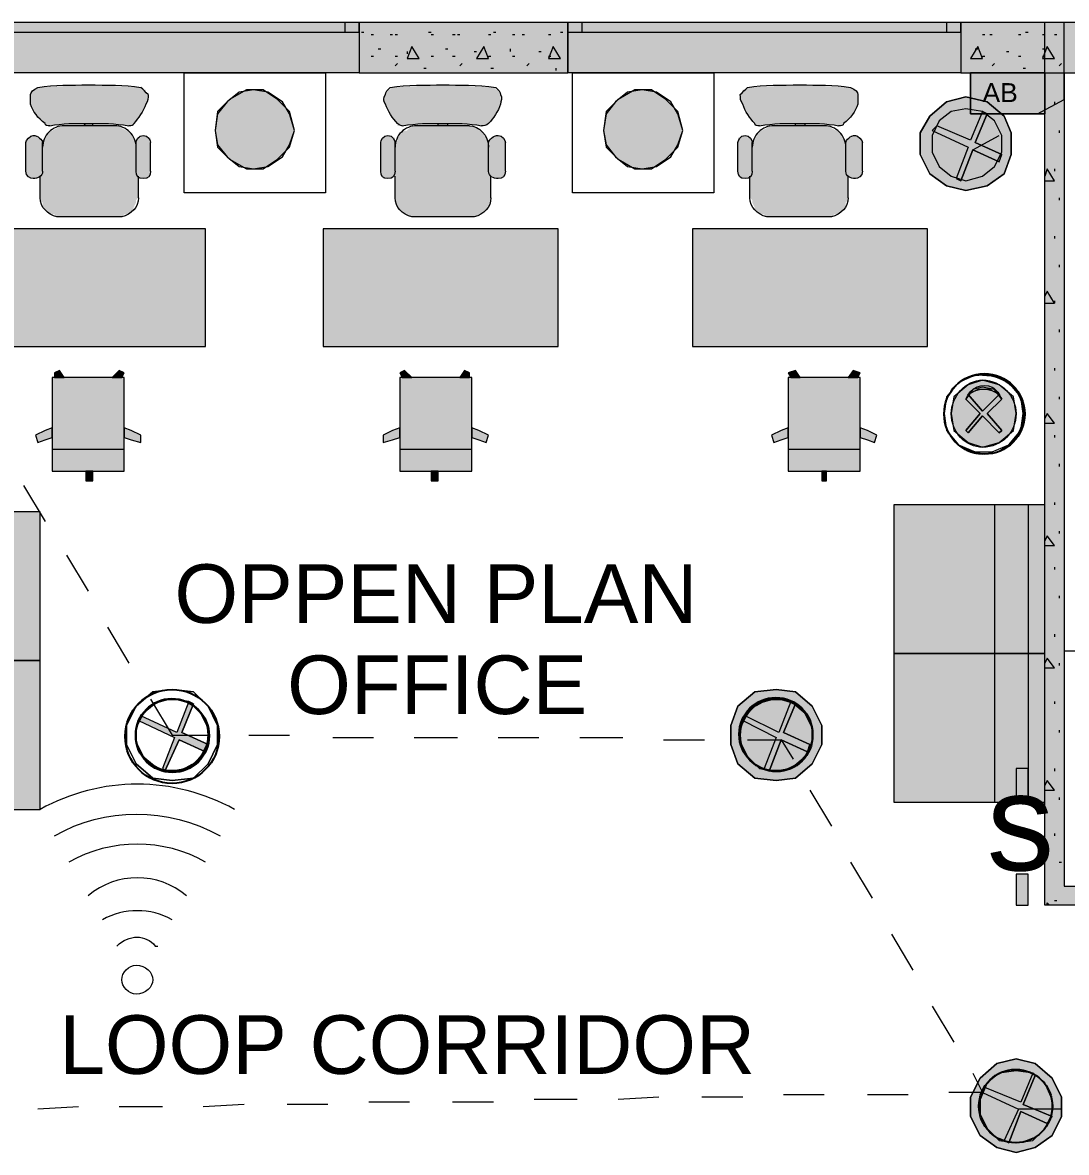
# Model space of a CAD drawing. Header units: inches. Extents: x 0.12 to 8.16, y 2.81 to 8.2.
# Drawn here: x 3.531 to 4.257, y 6.543 to 7.328 of the extents above; entities that cross this region are included whole.
import ezdxf

# ---------------------------------------------------------------- set-up
doc = ezdxf.new("R2010")
doc.units = ezdxf.units.IN
doc.header["$MEASUREMENT"] = 0
for name, color, linetype, true_color in [('PDF_Geometry', 7, 'Continuous', 0x029e21), ('PDF_Solid Fills', 7, 'Continuous', 0xffffff), ('PDF_Text', 7, 'Continuous', 0x5555ff)]:
    doc.layers.add(name, color=color, linetype=linetype, true_color=true_color)
doc.styles.add('PDF F2', font='arial.ttf')

msp = doc.modelspace()

# ---------------------------------------------------------------- hatches: boundary and pattern name
at = {"layer": 'PDF_Solid Fills', "transparency": 33554559}
for points in [[(3.54167, 7.28333), (3.57667, 7.285), (3.61333, 7.28333), (3.615, 7.28167), (3.615, 7.28167), (3.61667, 7.28167), (3.61667, 7.28), (3.61667, 7.28), (3.61833, 7.27833), (3.61833, 7.27833), (3.61833, 7.27667), (3.61833, 7.275), (3.61833, 7.27333), (3.61667, 7.27167), (3.61333, 7.265), (3.60833, 7.25833), (3.60833, 7.25667), (3.60667, 7.25667), (3.60667, 7.25667), (3.60667, 7.25667), (3.605, 7.25667), (3.605, 7.25667), (3.58, 7.25833), (3.58, 7.25667), (3.595, 7.25667), (3.59833, 7.25667), (3.6, 7.255), (3.60333, 7.25333), (3.605, 7.25333), (3.60667, 7.25), (3.60833, 7.24833), (3.60833, 7.24667), (3.61, 7.24333), (3.61, 7.24333), (3.61, 7.245), (3.61, 7.245), (3.61, 7.24667), (3.61, 7.24667), (3.61167, 7.24833), (3.61167, 7.24833), (3.61333, 7.24833), (3.61333, 7.25), (3.615, 7.25), (3.615, 7.25), (3.61667, 7.25), (3.61667, 7.25), (3.61833, 7.24833), (3.61833, 7.24833), (3.62, 7.24833), (3.62, 7.24667), (3.62, 7.24667), (3.62, 7.245), (3.62, 7.245), (3.62, 7.225), (3.62, 7.225), (3.62, 7.22333), (3.62, 7.22167), (3.62, 7.22167), (3.61833, 7.22167), (3.61833, 7.22), (3.61667, 7.22), (3.61667, 7.22), (3.615, 7.22), (3.615, 7.22), (3.61333, 7.22), (3.61167, 7.22), (3.61167, 7.22167), (3.61167, 7.22167), (3.61167, 7.20667), (3.61, 7.205), (3.61, 7.20333), (3.60833, 7.2), (3.60833, 7.19833), (3.60667, 7.19667), (3.60333, 7.195), (3.60167, 7.195), (3.6, 7.19333), (3.57667, 7.19333), (3.555, 7.19333), (3.55333, 7.195), (3.55, 7.195), (3.54833, 7.19667), (3.54667, 7.19833), (3.545, 7.2), (3.545, 7.20333), (3.54333, 7.205), (3.54333, 7.20667), (3.54333, 7.22167), (3.54333, 7.22167), (3.54167, 7.22), (3.54167, 7.22), (3.54, 7.22), (3.54, 7.22), (3.53833, 7.22), (3.53667, 7.22), (3.53667, 7.22), (3.535, 7.22167), (3.535, 7.22167), (3.535, 7.22167), (3.53333, 7.22333), (3.53333, 7.225), (3.53333, 7.225), (3.53333, 7.245), (3.53333, 7.245), (3.53333, 7.24667), (3.535, 7.24667), (3.535, 7.24833), (3.535, 7.24833), (3.53667, 7.24833), (3.53667, 7.25), (3.53833, 7.25), (3.53833, 7.25), (3.54, 7.25), (3.54167, 7.25), (3.54167, 7.24833), (3.54333, 7.24833), (3.54333, 7.24833), (3.54333, 7.24667), (3.545, 7.24667), (3.545, 7.245), (3.545, 7.245), (3.545, 7.24333), (3.545, 7.24333), (3.545, 7.24667), (3.54667, 7.24833), (3.54833, 7.25), (3.55, 7.25333), (3.55167, 7.25333), (3.555, 7.255), (3.55667, 7.25667), (3.56, 7.25667), (3.57333, 7.25667), (3.575, 7.25833), (3.55, 7.25667), (3.54833, 7.25667), (3.54833, 7.25667), (3.54833, 7.25667), (3.54667, 7.25667), (3.54667, 7.25667), (3.54667, 7.25833), (3.54, 7.265), (3.53667, 7.27167), (3.53667, 7.27333), (3.53667, 7.275), (3.53667, 7.27667), (3.53667, 7.27833), (3.53667, 7.27833), (3.53667, 7.28), (3.53833, 7.28), (3.53833, 7.28167), (3.54, 7.28167), (3.54, 7.28167)], [(3.78667, 7.28333), (3.82333, 7.285), (3.86, 7.28333), (3.86, 7.28167), (3.86167, 7.28167), (3.86167, 7.28167), (3.86333, 7.28), (3.86333, 7.28), (3.86333, 7.27833), (3.86333, 7.27833), (3.86333, 7.27667), (3.86333, 7.275), (3.86333, 7.27333), (3.86333, 7.27167), (3.86, 7.265), (3.855, 7.25833), (3.85333, 7.25667), (3.85333, 7.25667), (3.85333, 7.25667), (3.85167, 7.25667), (3.85167, 7.25667), (3.85, 7.25667), (3.82667, 7.25833), (3.82667, 7.25667), (3.84167, 7.25667), (3.84333, 7.25667), (3.84667, 7.255), (3.84833, 7.25333), (3.85, 7.25333), (3.85167, 7.25), (3.85333, 7.24833), (3.855, 7.24667), (3.855, 7.24333), (3.855, 7.24333), (3.855, 7.245), (3.855, 7.245), (3.85667, 7.24667), (3.85667, 7.24667), (3.85667, 7.24833), (3.85833, 7.24833), (3.85833, 7.24833), (3.86, 7.25), (3.86, 7.25), (3.86167, 7.25), (3.86167, 7.25), (3.86333, 7.25), (3.86333, 7.24833), (3.865, 7.24833), (3.865, 7.24833), (3.86667, 7.24667), (3.86667, 7.24667), (3.86667, 7.245), (3.86667, 7.245), (3.86667, 7.225), (3.86667, 7.225), (3.86667, 7.22333), (3.86667, 7.22167), (3.865, 7.22167), (3.865, 7.22167), (3.86333, 7.22), (3.86333, 7.22), (3.86167, 7.22), (3.86167, 7.22), (3.86, 7.22), (3.85833, 7.22), (3.85833, 7.22), (3.85833, 7.22167), (3.85667, 7.22167), (3.85667, 7.20667), (3.85667, 7.205), (3.85667, 7.20333), (3.855, 7.2), (3.85333, 7.19833), (3.85167, 7.19667), (3.85, 7.195), (3.84833, 7.195), (3.845, 7.19333), (3.82333, 7.19333), (3.80167, 7.19333), (3.79833, 7.195), (3.79667, 7.195), (3.795, 7.19667), (3.79333, 7.19833), (3.79167, 7.2), (3.79, 7.20333), (3.79, 7.205), (3.79, 7.20667), (3.79, 7.22167), (3.78833, 7.22167), (3.78833, 7.22), (3.78667, 7.22), (3.78667, 7.22), (3.785, 7.22), (3.785, 7.22), (3.78333, 7.22), (3.78167, 7.22), (3.78167, 7.22167), (3.78167, 7.22167), (3.78, 7.22167), (3.78, 7.22333), (3.78, 7.225), (3.78, 7.225), (3.78, 7.245), (3.78, 7.245), (3.78, 7.24667), (3.78, 7.24667), (3.78167, 7.24833), (3.78167, 7.24833), (3.78167, 7.24833), (3.78333, 7.25), (3.78333, 7.25), (3.785, 7.25), (3.78667, 7.25), (3.78667, 7.25), (3.78833, 7.24833), (3.78833, 7.24833), (3.79, 7.24833), (3.79, 7.24667), (3.79, 7.24667), (3.79, 7.245), (3.79, 7.245), (3.79, 7.24333), (3.79, 7.24333), (3.79167, 7.24667), (3.79167, 7.24833), (3.79333, 7.25), (3.795, 7.25333), (3.79833, 7.25333), (3.8, 7.255), (3.80333, 7.25667), (3.805, 7.25667), (3.82, 7.25667), (3.82, 7.25833), (3.795, 7.25667), (3.795, 7.25667), (3.795, 7.25667), (3.79333, 7.25667), (3.79333, 7.25667), (3.79167, 7.25667), (3.79167, 7.25833), (3.78667, 7.265), (3.78333, 7.27167), (3.78167, 7.27333), (3.78167, 7.275), (3.78167, 7.27667), (3.78333, 7.27833), (3.78333, 7.27833), (3.78333, 7.28), (3.78333, 7.28), (3.785, 7.28167), (3.785, 7.28167), (3.78667, 7.28167)], [(4.035, 7.28333), (4.07167, 7.285), (4.10667, 7.28333), (4.10833, 7.28167), (4.11, 7.28167), (4.11, 7.28167), (4.11, 7.28), (4.11167, 7.28), (4.11167, 7.27833), (4.11167, 7.27833), (4.11167, 7.27667), (4.11167, 7.275), (4.11167, 7.27333), (4.11167, 7.27167), (4.10833, 7.265), (4.10167, 7.25833), (4.10167, 7.25667), (4.10167, 7.25667), (4.1, 7.25667), (4.1, 7.25667), (4.1, 7.25667), (4.09833, 7.25667), (4.075, 7.25833), (4.075, 7.25667), (4.08833, 7.25667), (4.09167, 7.25667), (4.09333, 7.255), (4.09667, 7.25333), (4.09833, 7.25333), (4.1, 7.25), (4.10167, 7.24833), (4.10333, 7.24667), (4.10333, 7.24333), (4.10333, 7.24333), (4.10333, 7.245), (4.10333, 7.245), (4.10333, 7.24667), (4.105, 7.24667), (4.105, 7.24833), (4.105, 7.24833), (4.10667, 7.24833), (4.10667, 7.25), (4.10833, 7.25), (4.11, 7.25), (4.11, 7.25), (4.11167, 7.25), (4.11167, 7.24833), (4.11333, 7.24833), (4.11333, 7.24833), (4.11333, 7.24667), (4.115, 7.24667), (4.115, 7.245), (4.115, 7.245), (4.115, 7.225), (4.115, 7.225), (4.115, 7.22333), (4.11333, 7.22167), (4.11333, 7.22167), (4.11333, 7.22167), (4.11167, 7.22), (4.11167, 7.22), (4.11, 7.22), (4.10833, 7.22), (4.10833, 7.22), (4.10667, 7.22), (4.10667, 7.22), (4.105, 7.22167), (4.105, 7.22167), (4.105, 7.20667), (4.105, 7.205), (4.10333, 7.20333), (4.10333, 7.2), (4.10167, 7.19833), (4.1, 7.19667), (4.09833, 7.195), (4.095, 7.195), (4.09333, 7.19333), (4.07167, 7.19333), (4.04833, 7.19333), (4.04667, 7.195), (4.045, 7.195), (4.04167, 7.19667), (4.04, 7.19833), (4.04, 7.2), (4.03833, 7.20333), (4.03833, 7.205), (4.03667, 7.20667), (4.03667, 7.22167), (4.03667, 7.22167), (4.03667, 7.22), (4.035, 7.22), (4.035, 7.22), (4.03333, 7.22), (4.03167, 7.22), (4.03167, 7.22), (4.03, 7.22), (4.03, 7.22167), (4.02833, 7.22167), (4.02833, 7.22167), (4.02833, 7.22333), (4.02833, 7.225), (4.02833, 7.225), (4.02833, 7.245), (4.02833, 7.245), (4.02833, 7.24667), (4.02833, 7.24667), (4.02833, 7.24833), (4.03, 7.24833), (4.03, 7.24833), (4.03167, 7.25), (4.03167, 7.25), (4.03333, 7.25), (4.03333, 7.25), (4.035, 7.25), (4.035, 7.24833), (4.03667, 7.24833), (4.03667, 7.24833), (4.03833, 7.24667), (4.03833, 7.24667), (4.03833, 7.245), (4.03833, 7.245), (4.03833, 7.24333), (4.03833, 7.24333), (4.04, 7.24667), (4.04, 7.24833), (4.04167, 7.25), (4.04333, 7.25333), (4.045, 7.25333), (4.04833, 7.255), (4.05, 7.25667), (4.05333, 7.25667), (4.06833, 7.25667), (4.06833, 7.25833), (4.04333, 7.25667), (4.04333, 7.25667), (4.04167, 7.25667), (4.04167, 7.25667), (4.04167, 7.25667), (4.04, 7.25667), (4.04, 7.25833), (4.035, 7.265), (4.03167, 7.27167), (4.03, 7.27333), (4.03, 7.275), (4.03, 7.27667), (4.03, 7.27833), (4.03, 7.27833), (4.03167, 7.28), (4.03167, 7.28), (4.03167, 7.28167), (4.03333, 7.28167), (4.03333, 7.28167)], [(4.18667, 7.21833), (4.17667, 7.22167), (4.16833, 7.22833), (4.16333, 7.23833), (4.16333, 7.25), (4.16833, 7.26), (4.17667, 7.26667), (4.18667, 7.26833), (4.19833, 7.26667), (4.20667, 7.26), (4.21167, 7.25), (4.21167, 7.23833), (4.20667, 7.22833), (4.19833, 7.22167)], [(4.18667, 7.26833), (4.19833, 7.26667), (4.20667, 7.26), (4.21167, 7.25), (4.21167, 7.23833), (4.20667, 7.22833), (4.19833, 7.22167), (4.18667, 7.21833), (4.17667, 7.22167), (4.16833, 7.22833), (4.16333, 7.23833), (4.16333, 7.25), (4.16833, 7.26), (4.17667, 7.26667)], [(3.55167, 7.02), (3.55167, 7.06333), (3.55167, 7.08167), (3.60167, 7.08167), (3.60167, 7.01667), (3.55167, 7.01667)], [(3.79333, 7.02), (3.79333, 7.06333), (3.79333, 7.08167), (3.84333, 7.08167), (3.84333, 7.01667), (3.79333, 7.01667)], [(4.06333, 7.02), (4.06333, 7.06333), (4.06333, 7.08167), (4.11333, 7.08167), (4.11333, 7.01667), (4.06333, 7.01667)], [(4.22167, 7.05667), (4.22, 7.045), (4.21, 7.03667), (4.19833, 7.03333), (4.18833, 7.03667), (4.17833, 7.045), (4.17667, 7.05667), (4.17833, 7.06833), (4.18833, 7.07667), (4.19833, 7.08), (4.21, 7.07667), (4.22, 7.06833)], [(4.21, 7.07), (4.19833, 7.05833), (4.18833, 7.07), (4.195, 7.07333), (4.20333, 7.07333)], [(4.21, 7.07), (4.19833, 7.05833), (4.18833, 7.07), (4.195, 7.07333), (4.20333, 7.07333)], [(3.55167, 7.04667), (3.55167, 7.04), (3.54667, 7.03833), (3.54167, 7.03667), (3.54, 7.04167), (3.54667, 7.045)], [(3.60167, 7.04), (3.60167, 7.04667), (3.60667, 7.045), (3.61333, 7.04167), (3.61333, 7.03667), (3.60667, 7.03833)], [(3.79333, 7.04667), (3.79333, 7.04), (3.78833, 7.03833), (3.78167, 7.03667), (3.78167, 7.04167), (3.78833, 7.045)], [(3.84333, 7.04), (3.84333, 7.04667), (3.84833, 7.045), (3.855, 7.04167), (3.85333, 7.03667), (3.84833, 7.03833)], [(4.06333, 7.04667), (4.06333, 7.04), (4.05833, 7.03833), (4.05333, 7.03667), (4.05167, 7.04167), (4.05833, 7.045)], [(4.11333, 7.04), (4.11333, 7.04667), (4.11833, 7.045), (4.125, 7.04167), (4.12333, 7.03667), (4.11833, 7.03833)], [(4.22167, 6.6), (4.23333, 6.59833), (4.24167, 6.59167), (4.24667, 6.58), (4.24667, 6.57), (4.24167, 6.56), (4.23333, 6.55167), (4.22167, 6.55), (4.21, 6.55167), (4.20167, 6.56), (4.19667, 6.57), (4.19667, 6.58), (4.20167, 6.59167), (4.21, 6.59833)]]:
    msp.add_hatch(color=256, dxfattribs=at).paths.add_polyline_path(points)
at = {"layer": 'PDF_Solid Fills', "true_color": 0x804040, "transparency": 33554559}
for points in [[(3.72, 7.25333), (3.71667, 7.24167), (3.70833, 7.23333), (3.69833, 7.22667), (3.68667, 7.22667), (3.675, 7.23333), (3.66667, 7.24167), (3.665, 7.25333), (3.66667, 7.26667), (3.675, 7.275), (3.68667, 7.28167), (3.69833, 7.28167), (3.70833, 7.275), (3.71667, 7.26667)], [(3.99, 7.25333), (3.98667, 7.24167), (3.97833, 7.23333), (3.96833, 7.22667), (3.95667, 7.22667), (3.945, 7.23333), (3.93667, 7.24167), (3.935, 7.25333), (3.93667, 7.26667), (3.945, 7.275), (3.95667, 7.28167), (3.96833, 7.28167), (3.97833, 7.275), (3.98667, 7.26667)]]:
    msp.add_hatch(color=17, dxfattribs=at).paths.add_polyline_path(points)
at = {"layer": 'PDF_Solid Fills', "true_color": 0xaaaaaa, "transparency": 33554559}
for points in [[(4.18667, 7.27667), (4.20167, 7.27333), (4.21333, 7.26333), (4.21833, 7.25167), (4.21833, 7.23667), (4.21333, 7.22333), (4.20167, 7.215), (4.18667, 7.21167), (4.17333, 7.215), (4.16167, 7.22333), (4.155, 7.23667), (4.155, 7.25167), (4.16167, 7.26333), (4.17333, 7.27333)], [(4.21167, 7.23667), (4.21, 7.23167), (4.19167, 7.24), (4.18333, 7.21833), (4.18, 7.22), (4.18833, 7.24167), (4.16333, 7.25333), (4.16667, 7.25667), (4.19, 7.24667), (4.19833, 7.26667), (4.20167, 7.265), (4.19333, 7.245)], [(4.055, 6.865), (4.06833, 6.86333), (4.08, 6.85333), (4.08667, 6.84), (4.08667, 6.82667), (4.08, 6.81333), (4.06833, 6.80333), (4.055, 6.80167), (4.04, 6.80333), (4.02833, 6.81333), (4.02333, 6.82667), (4.02333, 6.84), (4.02833, 6.85333), (4.04, 6.86333)], [(3.66, 6.82667), (3.65833, 6.82167), (3.64, 6.83), (3.63, 6.80833), (3.62833, 6.81), (3.63667, 6.83167), (3.61167, 6.84333), (3.61333, 6.84667), (3.63833, 6.835), (3.64667, 6.85667), (3.65, 6.855), (3.64167, 6.835)], [(4.07833, 6.82667), (4.07667, 6.82167), (4.05833, 6.83), (4.05, 6.80833), (4.04667, 6.81), (4.055, 6.83167), (4.03167, 6.84333), (4.03333, 6.84667), (4.05667, 6.835), (4.065, 6.85667), (4.06833, 6.855), (4.06, 6.835)], [(4.22167, 6.60833), (4.235, 6.605), (4.24667, 6.595), (4.25333, 6.58167), (4.25333, 6.56833), (4.24667, 6.555), (4.235, 6.54667), (4.22167, 6.54333), (4.20833, 6.54667), (4.19667, 6.555), (4.19, 6.56833), (4.19, 6.58167), (4.19667, 6.595), (4.20833, 6.605)], [(4.24667, 6.56833), (4.24333, 6.56333), (4.225, 6.57167), (4.21667, 6.55), (4.21333, 6.55167), (4.22333, 6.57333), (4.19833, 6.585), (4.2, 6.58833), (4.225, 6.57833), (4.23333, 6.59833), (4.235, 6.59667), (4.22667, 6.57667)]]:
    msp.add_hatch(color=253, dxfattribs=at).paths.add_polyline_path(points)
at = {"layer": 'PDF_Solid Fills', "true_color": 0x800080, "transparency": 33554559}
msp.add_hatch(color=216, dxfattribs=at).paths.add_polyline_path([(4.18667, 7.06667), (4.18667, 7.06667), (4.19167, 7.07333), (4.19833, 7.075), (4.20667, 7.07333), (4.21167, 7.06667), (4.20167, 7.05667), (4.21167, 7.045), (4.21, 7.04333), (4.19833, 7.055), (4.18833, 7.04333), (4.18667, 7.045), (4.19667, 7.05667)])
msp.add_hatch(color=216, dxfattribs=at).paths.add_polyline_path([(4.18667, 7.06667), (4.18667, 7.06667), (4.19167, 7.07333), (4.19833, 7.075), (4.20667, 7.07333), (4.21167, 7.06667), (4.20167, 7.05667), (4.21167, 7.045), (4.21, 7.04333), (4.19833, 7.055), (4.18833, 7.04333), (4.18667, 7.045), (4.19667, 7.05667)])

# ---------------------------------------------------------------- linework, layer by layer
at = {"layer": 'PDF_Geometry', "color": 30, "lineweight": 13, "true_color": 0xff6600}
for points in [[(3.765, 7.32833), (3.49333, 7.32833)], [(3.755, 7.32833), (3.50333, 7.32833)], [(4.18333, 7.32833), (3.91, 7.32833)], [(4.17333, 7.32833), (3.92, 7.32833)], [(3.50333, 7.32167), (3.755, 7.32167)], [(3.92, 7.32167), (4.17333, 7.32167)], [(3.765, 7.29333), (3.49333, 7.29333)], [(4.18333, 7.29333), (3.91, 7.29333)]]:
    msp.add_lwpolyline(points, dxfattribs=at)
at = {"layer": 'PDF_Geometry', "color": 30, "lineweight": 9, "true_color": 0xff6600}
for points in [[(3.765, 7.32833), (3.755, 7.32833), (3.755, 7.32167), (3.765, 7.32167)], [(3.91, 7.32167), (3.92, 7.32167), (3.92, 7.32833), (3.91, 7.32833)], [(4.18333, 7.32833), (4.17333, 7.32833), (4.17333, 7.32167), (4.18333, 7.32167)]]:
    msp.add_lwpolyline(points, dxfattribs=at)
at = {"layer": 'PDF_Geometry', "color": 7, "lineweight": 13}
for points in [[(3.91, 7.32167), (3.91, 7.32833), (3.91, 7.32167), (3.91, 7.32833), (3.765, 7.32833), (3.765, 7.32167), (3.765, 7.29333), (3.91, 7.29333), (3.91, 7.32167), (3.91, 7.29333)], [(4.43167, 7.32167), (4.43167, 7.32833), (4.43167, 7.32167), (4.43167, 7.32833), (4.18333, 7.32833), (4.18333, 7.32167), (4.18333, 7.29333), (4.43167, 7.29333), (4.43167, 7.32167), (4.43167, 7.29333)], [(3.765, 7.32167), (3.765, 7.29333)], [(4.18333, 7.32167), (4.18333, 7.29333)], [(4.23667, 7.265), (4.255, 7.275)], [(4.19167, 7.24), (4.21, 7.25)], [(4.21167, 7.06667), (4.20667, 7.07333), (4.19833, 7.075), (4.19167, 7.07333), (4.18667, 7.06667), (4.19667, 7.05667), (4.18667, 7.045), (4.18833, 7.04333), (4.18667, 7.045), (4.19667, 7.05667), (4.18667, 7.06667)], [(4.19833, 7.05833), (4.18833, 7.07)], [(4.19833, 7.05833), (4.21, 7.07)], [(3.53167, 7.00667), (3.54667, 6.98167)], [(3.56167, 6.95833), (3.57667, 6.93333)], [(3.59, 6.90833), (3.605, 6.88333)], [(4.285, 6.89167), (4.255, 6.89167)], [(3.62, 6.85833), (3.635, 6.83333), (3.66, 6.83333)], [(3.68833, 6.83333), (3.71667, 6.83333)], [(3.74667, 6.83167), (3.775, 6.83167)], [(3.80333, 6.83167), (3.83333, 6.83167)], [(3.86167, 6.83167), (3.89, 6.83167)], [(3.91833, 6.83167), (3.94833, 6.83167)], [(3.97667, 6.83), (4.005, 6.83)], [(4.035, 6.83), (4.05833, 6.83), (4.06667, 6.81667)], [(4.07833, 6.795), (4.09333, 6.77)], [(4.10667, 6.745), (4.12167, 6.72)], [(4.135, 6.695), (4.15, 6.67)], [(4.16333, 6.645), (4.17833, 6.62)], [(4.19167, 6.59833), (4.19833, 6.585), (4.175, 6.585)], [(3.8, 6.57833), (3.77167, 6.57833)], [(3.85833, 6.57833), (3.83, 6.57833)], [(3.91667, 6.58), (3.88667, 6.58)], [(3.97333, 6.58167), (3.945, 6.58)], [(4.03167, 6.58167), (4.00333, 6.58167)], [(4.08833, 6.58333), (4.06, 6.58333)], [(4.14667, 6.58333), (4.11833, 6.58333)], [(3.57, 6.575), (3.54167, 6.57333)], [(3.62833, 6.575), (3.59833, 6.575)], [(3.685, 6.57667), (3.65667, 6.575)], [(3.74333, 6.57667), (3.715, 6.57667)], [(4.25333, 6.57333), (4.22333, 6.57333)]]:
    msp.add_lwpolyline(points, dxfattribs=at)
for points in [[(3.765, 7.32167), (3.765, 7.32833)], [(4.18333, 7.32167), (4.18333, 7.32833)], [(4.24167, 7.265), (4.24167, 7.29333), (4.19, 7.29333), (4.19, 7.265)], [(3.72, 7.25333), (3.71667, 7.26667), (3.70833, 7.275), (3.69833, 7.28167), (3.68667, 7.28167), (3.675, 7.275), (3.66667, 7.26667), (3.665, 7.25333), (3.66667, 7.24167), (3.675, 7.23333), (3.68667, 7.22667), (3.69833, 7.22667), (3.70833, 7.23333), (3.71667, 7.24167)], [(3.99, 7.25333), (3.98667, 7.26667), (3.97833, 7.275), (3.96833, 7.28167), (3.95667, 7.28167), (3.945, 7.275), (3.93667, 7.26667), (3.935, 7.25333), (3.93667, 7.24167), (3.945, 7.23333), (3.95667, 7.22667), (3.96833, 7.22667), (3.97833, 7.23333), (3.98667, 7.24167)], [(4.17167, 7.05667), (4.17333, 7.045), (4.18167, 7.035), (4.19333, 7.03), (4.205, 7.03), (4.21667, 7.035), (4.225, 7.045), (4.22667, 7.05667), (4.225, 7.06833), (4.21667, 7.07833), (4.205, 7.08333), (4.19333, 7.08333), (4.18167, 7.07833), (4.17333, 7.06833)], [(4.22167, 7.05667), (4.22, 7.06833), (4.21, 7.07667), (4.19833, 7.08), (4.18833, 7.07667), (4.17833, 7.06833), (4.17667, 7.05667), (4.17833, 7.045), (4.18833, 7.03667), (4.19833, 7.03333), (4.21, 7.03667), (4.22, 7.045)], [(4.20667, 7.07333), (4.19833, 7.075), (4.19167, 7.07333), (4.18667, 7.06667), (4.19667, 7.05667), (4.18667, 7.045), (4.18833, 7.04333), (4.19833, 7.055), (4.21, 7.04333), (4.21167, 7.045), (4.20167, 7.05667), (4.21167, 7.06667)], [(4.21, 7.07), (4.20333, 7.07333), (4.195, 7.07333), (4.18833, 7.07), (4.19833, 7.05833)], [(4.21, 7.07), (4.20333, 7.07333), (4.195, 7.07333), (4.18833, 7.07), (4.19833, 7.05833)], [(4.21167, 7.045), (4.21, 7.04333), (4.19833, 7.055), (4.18833, 7.04333), (4.19833, 7.055), (4.21, 7.04333), (4.21167, 7.045), (4.20167, 7.05667), (4.21167, 7.06667), (4.20167, 7.05667)]]:
    msp.add_lwpolyline(points, close=True, dxfattribs=at)
at = {"layer": 'PDF_Geometry', "color": 251, "lineweight": 9, "true_color": 0x6a6a6a}
for points in [[(4.24167, 7.29333), (4.24167, 7.32833)], [(4.255, 7.275), (4.255, 7.32833)], [(4.19833, 7.26667), (4.19, 7.24667), (4.16667, 7.25667)], [(4.20167, 7.265), (4.19333, 7.245), (4.21167, 7.23667)], [(4.16333, 7.25333), (4.18833, 7.24167), (4.18, 7.22)], [(4.21, 7.23167), (4.19167, 7.24), (4.18333, 7.21833)], [(3.64667, 6.85667), (3.63833, 6.835), (3.61333, 6.84667)], [(3.65, 6.855), (3.64167, 6.835), (3.66, 6.82667)], [(4.065, 6.85667), (4.05667, 6.835), (4.03333, 6.84667)], [(4.06833, 6.855), (4.06, 6.835), (4.07833, 6.82667)], [(3.61167, 6.84333), (3.63667, 6.83167), (3.62833, 6.81)], [(4.03167, 6.84333), (4.055, 6.83167), (4.04667, 6.81)], [(3.65833, 6.82167), (3.64, 6.83), (3.63, 6.80833)], [(4.07667, 6.82167), (4.05833, 6.83), (4.05, 6.80833)], [(4.23333, 6.59833), (4.225, 6.57833), (4.2, 6.58833)], [(4.235, 6.59667), (4.22667, 6.57667), (4.24667, 6.56833)], [(4.19833, 6.585), (4.22333, 6.57333), (4.21333, 6.55167)], [(4.24333, 6.56333), (4.225, 6.57167), (4.21667, 6.55)]]:
    msp.add_lwpolyline(points, dxfattribs=at)
at = {"layer": 'PDF_Geometry', "color": 54, "lineweight": 13, "true_color": 0x9f9f00}
for points in [[(3.76667, 7.32167), (3.76833, 7.32167)], [(3.77333, 7.32), (3.775, 7.32)], [(3.78667, 7.32), (3.78833, 7.32)], [(3.79, 7.32), (3.79167, 7.32)], [(3.81333, 7.32167), (3.815, 7.32167)], [(3.815, 7.32), (3.81667, 7.32)], [(3.83, 7.32), (3.83167, 7.32)], [(3.83333, 7.32), (3.835, 7.32)], [(3.855, 7.32), (3.85667, 7.32)], [(3.85833, 7.32167), (3.86, 7.32167)], [(3.87167, 7.32), (3.87333, 7.32)], [(3.87833, 7.32), (3.88, 7.32)], [(3.89667, 7.32), (3.89833, 7.32)], [(3.905, 7.32167), (3.90667, 7.32167)], [(4.19833, 7.32), (4.2, 7.32)], [(4.20333, 7.32), (4.205, 7.32)], [(4.22333, 7.32), (4.225, 7.32)], [(4.22833, 7.32167), (4.23, 7.32167)], [(4.24, 7.32), (4.24167, 7.32)], [(4.24833, 7.32), (4.25, 7.32)], [(3.77833, 7.31), (3.78, 7.31)], [(3.825, 7.31), (3.82667, 7.31)], [(3.87, 7.31), (3.87, 7.30833)], [(4.19333, 7.31), (4.195, 7.31)], [(4.24, 7.31), (4.24167, 7.31)], [(3.77333, 7.305), (3.775, 7.305)], [(3.79, 7.305), (3.79167, 7.305)], [(3.79833, 7.30833), (3.79833, 7.30667)], [(3.815, 7.305), (3.81667, 7.305)], [(3.83, 7.305), (3.83167, 7.305)], [(3.845, 7.30833), (3.84667, 7.30833)], [(3.855, 7.305), (3.85667, 7.305)], [(3.87167, 7.305), (3.87333, 7.305)], [(3.89, 7.30833), (3.89167, 7.30833)], [(3.89667, 7.305), (3.89833, 7.305)], [(4.19833, 7.305), (4.2, 7.305)], [(4.215, 7.30833), (4.21667, 7.30833)], [(4.22333, 7.305), (4.225, 7.305)], [(4.24, 7.305), (4.24167, 7.305)], [(3.79, 7.29833), (3.79167, 7.3)], [(3.81, 7.29667), (3.81167, 7.29667)], [(3.835, 7.29833), (3.83667, 7.3)], [(3.85667, 7.29667), (3.85833, 7.29667)], [(3.88167, 7.29833), (3.88333, 7.3)], [(3.90167, 7.29667), (3.90167, 7.295)], [(4.205, 7.29833), (4.20667, 7.3)], [(4.22667, 7.29667), (4.22833, 7.29667)], [(4.25167, 7.29833), (4.25333, 7.3)]]:
    msp.add_lwpolyline(points, dxfattribs=at)
for points in [[(3.80167, 7.31167), (3.79833, 7.30333), (3.80667, 7.30333)], [(3.85167, 7.31167), (3.84667, 7.30333), (3.855, 7.30333)], [(3.9, 7.31167), (3.89667, 7.30333), (3.905, 7.30333)], [(4.195, 7.31167), (4.19, 7.30333), (4.19833, 7.30333)], [(4.24333, 7.31167), (4.24, 7.30333), (4.24833, 7.30333)]]:
    msp.add_lwpolyline(points, close=True, dxfattribs=at)
at = {"layer": 'PDF_Geometry', "color": 1, "lineweight": 13}
for points in [[(3.64333, 7.29333), (3.74167, 7.29333), (3.74167, 7.21), (3.64333, 7.21)], [(3.91333, 7.29333), (4.01167, 7.29333), (4.01167, 7.21), (3.91333, 7.21)], [(4.19, 7.29333), (4.24167, 7.29333), (4.24167, 7.265), (4.19, 7.265)], [(3.72, 7.25333), (3.71667, 7.265), (3.71167, 7.27333), (3.70167, 7.28), (3.69167, 7.28167), (3.68167, 7.28), (3.67333, 7.27333), (3.66667, 7.265), (3.665, 7.25333), (3.66667, 7.24333), (3.67333, 7.235), (3.68167, 7.22833), (3.69167, 7.22667), (3.70167, 7.22833), (3.71167, 7.235), (3.71667, 7.24333)], [(3.99, 7.25333), (3.98667, 7.265), (3.98167, 7.27333), (3.97167, 7.28), (3.96167, 7.28167), (3.95167, 7.28), (3.94333, 7.27333), (3.93667, 7.265), (3.935, 7.25333), (3.93667, 7.24333), (3.94333, 7.235), (3.95167, 7.22833), (3.96167, 7.22667), (3.97167, 7.22833), (3.98167, 7.235), (3.98667, 7.24333)]]:
    msp.add_lwpolyline(points, close=True, dxfattribs=at)
at = {"layer": 'PDF_Geometry', "color": 7, "lineweight": 9}
msp.add_lwpolyline([(4.775, 6.715), (4.78, 6.715), (4.775, 6.715), (4.78, 6.715), (4.24167, 6.715), (4.24167, 6.72833), (4.24167, 7.29333), (4.255, 7.29333), (4.255, 6.72833), (4.78, 6.72833), (4.78, 6.715)], dxfattribs=at)
at = {"layer": 'PDF_Geometry', "color": 8, "lineweight": 13, "true_color": 0x7f7f7f}
for points in [[(4.18667, 7.27667), (4.17333, 7.27333), (4.16167, 7.26333), (4.155, 7.25167), (4.155, 7.23667), (4.16167, 7.22333), (4.17333, 7.215), (4.18667, 7.21167), (4.20167, 7.215), (4.21333, 7.22333), (4.21833, 7.23667), (4.21833, 7.25167), (4.21333, 7.26333), (4.20167, 7.27333)], [(4.18667, 7.21833), (4.19833, 7.22167), (4.20667, 7.22833), (4.21167, 7.23833), (4.21167, 7.25), (4.20667, 7.26), (4.19833, 7.26667), (4.18667, 7.26833), (4.17667, 7.26667), (4.16833, 7.26), (4.16333, 7.25), (4.16333, 7.23833), (4.16833, 7.22833), (4.17667, 7.22167)], [(4.18667, 7.26833), (4.17667, 7.26667), (4.16833, 7.26), (4.16333, 7.25), (4.16333, 7.23833), (4.16833, 7.22833), (4.17667, 7.22167), (4.18667, 7.21833), (4.19833, 7.22167), (4.20667, 7.22833), (4.21167, 7.23833), (4.21167, 7.25), (4.20667, 7.26), (4.19833, 7.26667)], [(4.21167, 7.23667), (4.19333, 7.245), (4.20167, 7.265), (4.19833, 7.26667), (4.19, 7.24667), (4.16667, 7.25667), (4.16333, 7.25333), (4.18833, 7.24167), (4.18, 7.22), (4.18333, 7.21833), (4.19167, 7.24), (4.21, 7.23167)], [(3.635, 6.865), (3.62167, 6.86333), (3.61, 6.85333), (3.60333, 6.84), (3.60333, 6.82667), (3.61, 6.81333), (3.62167, 6.80333), (3.635, 6.80167), (3.65, 6.80333), (3.66, 6.81333), (3.66667, 6.82667), (3.66667, 6.84), (3.66, 6.85333), (3.65, 6.86333)], [(4.055, 6.865), (4.04, 6.86333), (4.02833, 6.85333), (4.02333, 6.84), (4.02333, 6.82667), (4.02833, 6.81333), (4.04, 6.80333), (4.055, 6.80167), (4.06833, 6.80333), (4.08, 6.81333), (4.08667, 6.82667), (4.08667, 6.84), (4.08, 6.85333), (4.06833, 6.86333)], [(3.635, 6.80833), (3.64667, 6.81), (3.655, 6.81833), (3.66, 6.82833), (3.66, 6.83833), (3.655, 6.84833), (3.64667, 6.85667), (3.635, 6.85833), (3.625, 6.85667), (3.615, 6.84833), (3.61, 6.83833), (3.61, 6.82833), (3.615, 6.81833), (3.625, 6.81)], [(3.635, 6.85833), (3.625, 6.85667), (3.615, 6.84833), (3.61, 6.83833), (3.61, 6.82833), (3.615, 6.81833), (3.625, 6.81), (3.635, 6.80833), (3.64667, 6.81), (3.655, 6.81833), (3.66, 6.82833), (3.66, 6.83833), (3.655, 6.84833), (3.64667, 6.85667)], [(3.66, 6.82667), (3.64167, 6.835), (3.65, 6.855), (3.64667, 6.85667), (3.63833, 6.835), (3.61333, 6.84667), (3.61167, 6.84333), (3.63667, 6.83167), (3.62833, 6.81), (3.63, 6.80833), (3.64, 6.83), (3.65833, 6.82167)], [(4.055, 6.80833), (4.065, 6.81), (4.075, 6.81833), (4.08, 6.82833), (4.08, 6.83833), (4.075, 6.84833), (4.065, 6.85667), (4.055, 6.85833), (4.04333, 6.85667), (4.035, 6.84833), (4.03, 6.83833), (4.03, 6.82833), (4.035, 6.81833), (4.04333, 6.81)], [(4.055, 6.85833), (4.04333, 6.85667), (4.035, 6.84833), (4.03, 6.83833), (4.03, 6.82833), (4.035, 6.81833), (4.04333, 6.81), (4.055, 6.80833), (4.065, 6.81), (4.075, 6.81833), (4.08, 6.82833), (4.08, 6.83833), (4.075, 6.84833), (4.065, 6.85667)], [(4.07833, 6.82667), (4.06, 6.835), (4.06833, 6.855), (4.065, 6.85667), (4.05667, 6.835), (4.03333, 6.84667), (4.03167, 6.84333), (4.055, 6.83167), (4.04667, 6.81), (4.05, 6.80833), (4.05833, 6.83), (4.07667, 6.82167)], [(4.23, 6.81), (4.22167, 6.81), (4.22167, 6.78833), (4.23, 6.78833)], [(4.23, 6.73667), (4.22167, 6.73667), (4.22167, 6.715), (4.23, 6.715)], [(4.22167, 6.60833), (4.20833, 6.605), (4.19667, 6.595), (4.19, 6.58167), (4.19, 6.56833), (4.19667, 6.555), (4.20833, 6.54667), (4.22167, 6.54333), (4.235, 6.54667), (4.24667, 6.555), (4.25333, 6.56833), (4.25333, 6.58167), (4.24667, 6.595), (4.235, 6.605)], [(4.22167, 6.55), (4.23333, 6.55167), (4.24167, 6.56), (4.24667, 6.57), (4.24667, 6.58), (4.24167, 6.59167), (4.23333, 6.59833), (4.22167, 6.6), (4.21, 6.59833), (4.20167, 6.59167), (4.19667, 6.58), (4.19667, 6.57), (4.20167, 6.56), (4.21, 6.55167)], [(4.22167, 6.6), (4.21, 6.59833), (4.20167, 6.59167), (4.19667, 6.58), (4.19667, 6.57), (4.20167, 6.56), (4.21, 6.55167), (4.22167, 6.55), (4.23333, 6.55167), (4.24167, 6.56), (4.24667, 6.57), (4.24667, 6.58), (4.24167, 6.59167), (4.23333, 6.59833)], [(4.24667, 6.56833), (4.22667, 6.57667), (4.235, 6.59667), (4.23333, 6.59833), (4.225, 6.57833), (4.2, 6.58833), (4.19833, 6.585), (4.22333, 6.57333), (4.21333, 6.55167), (4.21667, 6.55), (4.225, 6.57167), (4.24333, 6.56333)]]:
    msp.add_lwpolyline(points, close=True, dxfattribs=at)
at = {"layer": 'PDF_Geometry', "color": 123, "lineweight": 13, "true_color": 0x71cebe}
for points in [[(4.18667, 7.27667), (4.20167, 7.27333), (4.21333, 7.26333), (4.21833, 7.25167), (4.21833, 7.23667), (4.21333, 7.22333), (4.20167, 7.215), (4.18667, 7.21167), (4.17333, 7.215), (4.16167, 7.22333), (4.155, 7.23667), (4.155, 7.25167), (4.16167, 7.26333), (4.17333, 7.27333)], [(4.18667, 7.26833), (4.17667, 7.26667), (4.16833, 7.26), (4.16333, 7.25), (4.16333, 7.23833), (4.16833, 7.22833), (4.17667, 7.22167), (4.18667, 7.21833), (4.19833, 7.22167), (4.20667, 7.22833), (4.21167, 7.23833), (4.21167, 7.25), (4.20667, 7.26), (4.19833, 7.26667)], [(3.635, 6.865), (3.65, 6.86333), (3.66, 6.85333), (3.66667, 6.84), (3.66667, 6.82667), (3.66, 6.81333), (3.65, 6.80333), (3.635, 6.80167), (3.62167, 6.80333), (3.61, 6.81333), (3.60333, 6.82667), (3.60333, 6.84), (3.61, 6.85333), (3.62167, 6.86333)], [(4.055, 6.865), (4.06833, 6.86333), (4.08, 6.85333), (4.08667, 6.84), (4.08667, 6.82667), (4.08, 6.81333), (4.06833, 6.80333), (4.055, 6.80167), (4.04, 6.80333), (4.02833, 6.81333), (4.02333, 6.82667), (4.02333, 6.84), (4.02833, 6.85333), (4.04, 6.86333)], [(3.635, 6.85833), (3.625, 6.85667), (3.615, 6.84833), (3.61, 6.83833), (3.61, 6.82833), (3.615, 6.81833), (3.625, 6.81), (3.635, 6.80833), (3.64667, 6.81), (3.655, 6.81833), (3.66, 6.82833), (3.66, 6.83833), (3.655, 6.84833), (3.64667, 6.85667)], [(4.055, 6.85833), (4.04333, 6.85667), (4.035, 6.84833), (4.03, 6.83833), (4.03, 6.82833), (4.035, 6.81833), (4.04333, 6.81), (4.055, 6.80833), (4.065, 6.81), (4.075, 6.81833), (4.08, 6.82833), (4.08, 6.83833), (4.075, 6.84833), (4.065, 6.85667)], [(4.22167, 6.60833), (4.235, 6.605), (4.24667, 6.595), (4.25333, 6.58167), (4.25333, 6.56833), (4.24667, 6.555), (4.235, 6.54667), (4.22167, 6.54333), (4.20833, 6.54667), (4.19667, 6.555), (4.19, 6.56833), (4.19, 6.58167), (4.19667, 6.595), (4.20833, 6.605)], [(4.22167, 6.6), (4.21, 6.59833), (4.20167, 6.59167), (4.19667, 6.58), (4.19667, 6.57), (4.20167, 6.56), (4.21, 6.55167), (4.22167, 6.55), (4.23333, 6.55167), (4.24167, 6.56), (4.24667, 6.57), (4.24667, 6.58), (4.24167, 6.59167), (4.23333, 6.59833)]]:
    msp.add_lwpolyline(points, close=True, dxfattribs=at)
at = {"layer": 'PDF_Geometry', "color": 85, "lineweight": 13, "true_color": 0x68b353}
for points in [[(4.24833, 7.27333), (4.24833, 7.27167)], [(4.25167, 7.25333), (4.25167, 7.25167)], [(4.24167, 7.21833), (4.24833, 7.21833), (4.24333, 7.22667), (4.24167, 7.22167)], [(4.24833, 7.22667), (4.24833, 7.225)], [(4.25167, 7.20667), (4.25167, 7.205)], [(4.24833, 7.18), (4.24833, 7.17833)], [(4.25167, 7.16), (4.25167, 7.15833)], [(4.24167, 7.13333), (4.24833, 7.13333), (4.24333, 7.14167), (4.24167, 7.13833)], [(4.24833, 7.135), (4.24833, 7.13333)], [(4.25167, 7.115), (4.25167, 7.11333)], [(4.24833, 7.08833), (4.24833, 7.08667)], [(4.25167, 7.06833), (4.25167, 7.06667)], [(4.24167, 7.05), (4.24833, 7.05), (4.24333, 7.05667), (4.24167, 7.05333)], [(4.24833, 7.04167), (4.24833, 7.04)], [(4.25167, 7.02167), (4.25167, 7.02)], [(4.24833, 6.995), (4.24833, 6.99333)], [(4.24167, 6.965), (4.24833, 6.965), (4.24333, 6.97167), (4.24167, 6.96833)], [(4.25167, 6.975), (4.25167, 6.97333)], [(4.24833, 6.95), (4.24833, 6.94833)], [(4.25167, 6.93), (4.25167, 6.92833)], [(4.24833, 6.90333), (4.24833, 6.90167)], [(4.24167, 6.88), (4.24833, 6.88), (4.24333, 6.88667), (4.24167, 6.88333)], [(4.25167, 6.88333), (4.25167, 6.88167)], [(4.24833, 6.85667), (4.24833, 6.855)], [(4.25167, 6.83667), (4.25167, 6.835)], [(4.24833, 6.81), (4.24833, 6.80833)], [(4.24167, 6.795), (4.24833, 6.795), (4.24333, 6.80167), (4.24167, 6.79833)], [(4.25167, 6.79), (4.25167, 6.78833)], [(4.24833, 6.765), (4.24833, 6.76333)], [(4.25167, 6.745), (4.25333, 6.745)], [(4.24333, 6.715), (4.24333, 6.71667), (4.245, 6.715)], [(4.24833, 6.71833), (4.25, 6.71833)]]:
    msp.add_lwpolyline(points, dxfattribs=at)
at = {"layer": 'PDF_Geometry', "lineweight": 9}
for points in [[(3.61, 7.24167, 0.416667), (3.595, 7.25667), (3.57667, 7.25667), (3.56, 7.25667, 0.416668), (3.545, 7.24167)], [(3.84167, 7.25667), (3.82333, 7.25667), (3.805, 7.25667, 0.41666), (3.79, 7.24167)], [(4.10333, 7.24167, 0.41666), (4.08833, 7.25667), (4.07167, 7.25667), (4.05333, 7.25667, 0.41666), (4.03833, 7.24167)]]:
    msp.add_lwpolyline(points, format="xyb", dxfattribs=at)
for points in [[(3.57333, 7.25667), (3.575, 7.25833)], [(3.58, 7.25667), (3.58, 7.25833)], [(3.82, 7.25667), (3.82, 7.25833)], [(3.82667, 7.25667), (3.82667, 7.25833)], [(4.06833, 7.25667), (4.06833, 7.25833)], [(4.075, 7.25667), (4.075, 7.25833)], [(3.53333, 7.225), (3.53333, 7.245)], [(3.545, 7.225), (3.545, 7.245)], [(3.61, 7.225), (3.61, 7.245)], [(3.62, 7.225), (3.62, 7.245)], [(3.78, 7.225), (3.78, 7.245)], [(3.79, 7.225), (3.79, 7.245)], [(3.855, 7.225), (3.855, 7.245)], [(3.86667, 7.225), (3.86667, 7.245)], [(4.02833, 7.225), (4.02833, 7.245)], [(4.03833, 7.225), (4.03833, 7.245)], [(4.10333, 7.225), (4.10333, 7.245)], [(4.115, 7.225), (4.115, 7.245)], [(3.54333, 7.20667), (3.54333, 7.22167)], [(3.61167, 7.20667), (3.61167, 7.22167)], [(3.79, 7.20667), (3.79, 7.22167)], [(3.85667, 7.20667), (3.85667, 7.22167)], [(4.03667, 7.20667), (4.03667, 7.22167)], [(4.105, 7.20667), (4.105, 7.22167)], [(3.60167, 7.08167), (3.55167, 7.08167)], [(3.84333, 7.08167), (3.79333, 7.08167)], [(4.11333, 7.08167), (4.06333, 7.08167)], [(3.60167, 7.03167), (3.55167, 7.03167)], [(3.84333, 7.03167), (3.79333, 7.03167)], [(4.11333, 7.03167), (4.06333, 7.03167)], [(3.55167, 7.01667), (3.60167, 7.01667)], [(3.79333, 7.01667), (3.84333, 7.01667)], [(4.06333, 7.01667), (4.11333, 7.01667)], [(4.20667, 6.99333), (4.20667, 6.89), (4.20667, 6.78667)], [(4.23, 6.99333), (4.23, 6.89), (4.23, 6.78667)]]:
    msp.add_lwpolyline(points, dxfattribs=at)
for points in [[(3.65833, 7.185), (3.495, 7.185), (3.495, 7.10333), (3.65833, 7.10333)], [(3.90333, 7.185), (3.74, 7.185), (3.74, 7.10333), (3.90333, 7.10333)], [(4.16, 7.185), (3.99667, 7.185), (3.99667, 7.10333), (4.16, 7.10333)], [(3.55167, 7.02), (3.55167, 7.01667), (3.60167, 7.01667), (3.60167, 7.08167), (3.55167, 7.08167), (3.55167, 7.06333)], [(3.56, 7.08167), (3.55667, 7.08667), (3.55333, 7.085), (3.55333, 7.08167)], [(3.6, 7.08167), (3.60167, 7.085), (3.59833, 7.08667), (3.59333, 7.08167)], [(3.80167, 7.08167), (3.79667, 7.08667), (3.79333, 7.085), (3.795, 7.08167)], [(3.79333, 7.02), (3.79333, 7.01667), (3.84333, 7.01667), (3.84333, 7.08167), (3.79333, 7.08167), (3.79333, 7.06333)], [(3.84167, 7.08167), (3.84167, 7.085), (3.83833, 7.08667), (3.835, 7.08167)], [(4.07167, 7.08167), (4.06833, 7.08667), (4.06333, 7.085), (4.065, 7.08167)], [(4.06333, 7.02), (4.06333, 7.01667), (4.11333, 7.01667), (4.11333, 7.08167), (4.06333, 7.08167), (4.06333, 7.06333)], [(4.11167, 7.08167), (4.11333, 7.085), (4.10833, 7.08667), (4.105, 7.08167)], [(3.55167, 7.04667), (3.54667, 7.045), (3.54, 7.04167), (3.54167, 7.03667), (3.54667, 7.03833), (3.55167, 7.04)], [(3.60167, 7.04), (3.60667, 7.03833), (3.61333, 7.03667), (3.61333, 7.04167), (3.60667, 7.045), (3.60167, 7.04667)], [(3.79333, 7.04667), (3.78833, 7.045), (3.78167, 7.04167), (3.78167, 7.03667), (3.78833, 7.03833), (3.79333, 7.04)], [(3.84333, 7.04), (3.84833, 7.03833), (3.85333, 7.03667), (3.855, 7.04167), (3.84833, 7.045), (3.84333, 7.04667)], [(4.06333, 7.04667), (4.05833, 7.045), (4.05167, 7.04167), (4.05333, 7.03667), (4.05833, 7.03833), (4.06333, 7.04)], [(4.11333, 7.04), (4.11833, 7.03833), (4.12333, 7.03667), (4.125, 7.04167), (4.11833, 7.045), (4.11333, 7.04667)], [(3.575, 7.01667), (3.575, 7.01), (3.58, 7.01), (3.58, 7.01667)], [(3.815, 7.01667), (3.815, 7.01), (3.82, 7.01), (3.82, 7.01667)], [(4.08667, 7.01667), (4.08667, 7.01), (4.09, 7.01), (4.09, 7.01667)], [(3.54333, 6.885), (3.54333, 6.98833), (3.43833, 6.98833), (3.43833, 6.885)], [(4.13667, 6.99333), (4.13667, 6.89), (4.24167, 6.89), (4.24167, 6.99333)], [(3.54333, 6.78167), (3.54333, 6.885), (3.43833, 6.885), (3.43833, 6.78167)], [(4.13667, 6.89), (4.13667, 6.78667), (4.24167, 6.78667), (4.24167, 6.89)]]:
    msp.add_lwpolyline(points, close=True, dxfattribs=at)
at = {"layer": 'PDF_Geometry', "color": 251, "lineweight": 9, "true_color": 0x6a6a6a}
for points in [[(4.22167, 6.78833), (4.23, 6.78833), (4.23, 6.81), (4.22167, 6.81)], [(4.22167, 6.715), (4.23, 6.715), (4.23, 6.73667), (4.22167, 6.73667)]]:
    msp.add_lwpolyline(points, close=True, dxfattribs=at)
at = {"layer": 'PDF_Geometry', "color": 7, "lineweight": 25}
for centre, radius in [((4.19966, 7.05644), 0.02799), ((3.63502, 6.83235), 0.03265), ((3.63491, 6.83352), 0.02518), ((3.63526, 6.83282), 0.02551), ((4.05474, 6.83385), 0.02551), ((4.05509, 6.83315), 0.02518), ((4.22141, 6.57551), 0.02551)]:
    msp.add_circle(centre, radius, dxfattribs=at)
at = {"layer": 'PDF_Geometry', "lineweight": 9}
for centre, radius, start, end in [((-46.38333, -42.7151), 70.70721, 44.9952849, 45.0010147), ((-49.29972, 60.60961), 75.42071, 314.9991643, 315.0045361)]:
    msp.add_arc(centre, radius, start, end, dxfattribs=at)
at = {"layer": 'PDF_Geometry', "color": 7, "lineweight": 13}
msp.add_arc((4.19799, 7.05701), 0.02633, 89.25267, 180.74733, dxfattribs=at)
at = {"layer": 'PDF_Geometry', "color": 5, "lineweight": 9}
for centre, radius, start, end in [((3.61083, 6.66024), 0.13893, 60.93119, 119.06881), ((3.61083, 6.661), 0.0965, 60.51285, 119.48715), ((3.61083, 6.68122), 0.05294, 49.80956, 130.19044), ((3.61083, 6.6614), 0.04985, 60.99895, 119.00105)]:
    msp.add_arc(centre, radius, start, end, dxfattribs=at)
at = {"layer": 'PDF_Geometry', "lineweight": 9}
for points in [[(3.54167, 7.28333), (3.55333, 7.285), (3.565, 7.285), (3.57667, 7.285)], [(3.57667, 7.285), (3.59, 7.285), (3.60167, 7.285), (3.61333, 7.28333)], [(3.78667, 7.28333), (3.79833, 7.285), (3.81167, 7.285), (3.82333, 7.285)], [(3.82333, 7.285), (3.835, 7.285), (3.84667, 7.285), (3.86, 7.28333)], [(4.035, 7.28333), (4.04667, 7.285), (4.05833, 7.285), (4.07167, 7.285)], [(4.07167, 7.285), (4.08333, 7.285), (4.095, 7.285), (4.10667, 7.28333)], [(3.53667, 7.27833), (3.53667, 7.28), (3.53833, 7.28167), (3.54167, 7.28333)], [(3.53667, 7.27167), (3.53667, 7.27333), (3.53667, 7.27667), (3.53667, 7.27833)], [(3.61833, 7.27833), (3.61833, 7.27667), (3.61833, 7.27333), (3.61667, 7.27167)], [(3.78333, 7.27167), (3.78167, 7.27333), (3.78167, 7.27667), (3.78333, 7.27833)], [(3.78333, 7.27833), (3.78333, 7.28), (3.785, 7.28167), (3.78667, 7.28333)], [(3.86, 7.28333), (3.86167, 7.28167), (3.86333, 7.28), (3.86333, 7.27833)], [(3.86333, 7.27833), (3.865, 7.27667), (3.86333, 7.27333), (3.86333, 7.27167)], [(4.03167, 7.27167), (4.03, 7.27333), (4.03, 7.27667), (4.03, 7.27833)], [(4.10667, 7.28333), (4.11, 7.28167), (4.11167, 7.28), (4.11167, 7.27833)], [(4.11167, 7.27833), (4.11167, 7.27667), (4.11167, 7.27333), (4.11167, 7.27167)], [(3.54667, 7.25833), (3.54167, 7.26167), (3.53833, 7.26667), (3.53667, 7.27167)], [(3.61667, 7.27167), (3.615, 7.26667), (3.61167, 7.26167), (3.60833, 7.25833)], [(3.79167, 7.25833), (3.78833, 7.26167), (3.785, 7.26667), (3.78333, 7.27167)], [(3.86333, 7.27167), (3.86167, 7.26667), (3.85833, 7.26167), (3.855, 7.25833)], [(4.04, 7.25833), (4.03667, 7.26167), (4.03333, 7.26667), (4.03167, 7.27167)], [(4.11167, 7.27167), (4.11, 7.26667), (4.10667, 7.26167), (4.10167, 7.25833)], [(3.55, 7.25667), (3.54833, 7.25667), (3.54667, 7.25667), (3.54667, 7.25833)], [(3.55, 7.25667), (3.55833, 7.25833), (3.56833, 7.25833), (3.57667, 7.25833)], [(3.57667, 7.25833), (3.58667, 7.25833), (3.595, 7.25833), (3.605, 7.25667)], [(3.60833, 7.25833), (3.60833, 7.25667), (3.60667, 7.25667), (3.605, 7.25667)], [(3.795, 7.25667), (3.795, 7.25667), (3.79333, 7.25667), (3.79167, 7.25833)], [(3.795, 7.25667), (3.805, 7.25833), (3.81333, 7.25833), (3.82333, 7.25833)], [(3.82333, 7.25833), (3.83167, 7.25833), (3.84167, 7.25833), (3.85, 7.25667)], [(3.84167, 7.25667), (3.84833, 7.25667), (3.855, 7.25), (3.855, 7.24167)], [(3.855, 7.25833), (3.85333, 7.25667), (3.85167, 7.25667), (3.85, 7.25667)], [(4.04333, 7.25667), (4.04167, 7.25667), (4.04, 7.25667), (4.04, 7.25833)], [(4.04333, 7.25667), (4.05333, 7.25833), (4.06167, 7.25833), (4.07167, 7.25833)], [(4.07167, 7.25833), (4.08, 7.25833), (4.09, 7.25833), (4.09833, 7.25667)], [(4.10167, 7.25833), (4.10167, 7.25667), (4.1, 7.25667), (4.09833, 7.25667)], [(3.53333, 7.245), (3.53333, 7.24667), (3.53667, 7.25), (3.53833, 7.25)], [(3.53833, 7.25), (3.54167, 7.25), (3.545, 7.24667), (3.545, 7.245)], [(3.61, 7.245), (3.61, 7.24667), (3.61167, 7.25), (3.615, 7.25)], [(3.615, 7.25), (3.61833, 7.25), (3.62, 7.24667), (3.62, 7.245)], [(3.78, 7.245), (3.78, 7.24667), (3.78167, 7.25), (3.785, 7.25)], [(3.785, 7.25), (3.78833, 7.25), (3.79, 7.24667), (3.79, 7.245)], [(3.855, 7.245), (3.855, 7.24667), (3.85833, 7.25), (3.86167, 7.25)], [(3.86167, 7.25), (3.865, 7.25), (3.86667, 7.24667), (3.86667, 7.245)], [(4.02833, 7.245), (4.02833, 7.24667), (4.03, 7.25), (4.03333, 7.25)], [(4.03333, 7.25), (4.03667, 7.25), (4.03833, 7.24667), (4.03833, 7.245)], [(4.10333, 7.245), (4.10333, 7.24667), (4.10667, 7.25), (4.11, 7.25)], [(4.11, 7.25), (4.11167, 7.25), (4.115, 7.24667), (4.115, 7.245)], [(3.53833, 7.22), (3.53667, 7.22), (3.53333, 7.22167), (3.53333, 7.225)], [(3.545, 7.225), (3.545, 7.22167), (3.54167, 7.22), (3.53833, 7.22)], [(3.615, 7.22), (3.61167, 7.22), (3.61, 7.22167), (3.61, 7.225)], [(3.62, 7.225), (3.62, 7.22167), (3.61833, 7.22), (3.615, 7.22)], [(3.785, 7.22), (3.78167, 7.22), (3.78, 7.22167), (3.78, 7.225)], [(3.79, 7.225), (3.79, 7.22167), (3.78833, 7.22), (3.785, 7.22)], [(3.86167, 7.22), (3.85833, 7.22), (3.855, 7.22167), (3.855, 7.225)], [(3.86667, 7.225), (3.86667, 7.22167), (3.865, 7.22), (3.86167, 7.22)], [(4.03333, 7.22), (4.03, 7.22), (4.02833, 7.22167), (4.02833, 7.225)], [(4.03833, 7.225), (4.03833, 7.22167), (4.03667, 7.22), (4.03333, 7.22)], [(4.11, 7.22), (4.10667, 7.22), (4.10333, 7.22167), (4.10333, 7.225)], [(4.115, 7.225), (4.115, 7.22167), (4.11167, 7.22), (4.11, 7.22)], [(3.555, 7.19333), (3.54833, 7.195), (3.54333, 7.2), (3.54333, 7.20667)], [(3.61167, 7.20667), (3.61167, 7.2), (3.60667, 7.195), (3.6, 7.19333)], [(3.80167, 7.19333), (3.795, 7.195), (3.79, 7.2), (3.79, 7.20667)], [(3.85667, 7.20667), (3.85667, 7.2), (3.85167, 7.195), (3.845, 7.19333)], [(4.04833, 7.19333), (4.04167, 7.195), (4.03667, 7.2), (4.03667, 7.20667)], [(4.105, 7.20667), (4.105, 7.2), (4.1, 7.195), (4.09333, 7.19333)], [(3.57667, 7.19333), (3.57, 7.19333), (3.56167, 7.19333), (3.555, 7.19333)], [(3.6, 7.19333), (3.59167, 7.19333), (3.585, 7.19333), (3.57667, 7.19333)], [(3.82333, 7.19333), (3.815, 7.19333), (3.80833, 7.19333), (3.80167, 7.19333)], [(3.845, 7.19333), (3.83833, 7.19333), (3.83, 7.19333), (3.82333, 7.19333)], [(4.07167, 7.19333), (4.06333, 7.19333), (4.05667, 7.19333), (4.04833, 7.19333)], [(4.09333, 7.19333), (4.08667, 7.19333), (4.07833, 7.19333), (4.07167, 7.19333)]]:
    msp.add_open_spline(points, degree=3, dxfattribs=at)
at = {"layer": 'PDF_Geometry', "color": 7, "lineweight": 13}
for points in [[(4.19833, 7.08333), (4.215, 7.08333), (4.22667, 7.07167), (4.22667, 7.05667)], [(4.17667, 7.05667), (4.17667, 7.06833), (4.18667, 7.08), (4.19833, 7.08)], [(4.18667, 7.06667), (4.19, 7.075), (4.19833, 7.07833), (4.205, 7.075)], [(4.18833, 7.07), (4.195, 7.075), (4.20333, 7.075), (4.21, 7.07)], [(4.19833, 7.08), (4.21167, 7.08), (4.22167, 7.06833), (4.22167, 7.05667)], [(4.205, 7.075), (4.20833, 7.07333), (4.21, 7.07), (4.21167, 7.06667)], [(4.19833, 7.02833), (4.18333, 7.02833), (4.17167, 7.04167), (4.17167, 7.05667)], [(4.19833, 7.03333), (4.18667, 7.03333), (4.17667, 7.04333), (4.17667, 7.05667)], [(4.22667, 7.05667), (4.22667, 7.04167), (4.215, 7.02833), (4.19833, 7.02833)], [(4.22167, 7.05667), (4.22167, 7.04333), (4.21167, 7.03333), (4.19833, 7.03333)]]:
    msp.add_open_spline(points, degree=3, dxfattribs=at)
at = {"layer": 'PDF_Geometry', "color": 5, "lineweight": 9}
for points in [[(3.55333, 6.76333), (3.58833, 6.78333), (3.63167, 6.78333), (3.66833, 6.76333)], [(3.59667, 6.68667), (3.605, 6.695), (3.61667, 6.695), (3.62333, 6.68667)], [(3.62333, 6.68667), (3.62333, 6.68667), (3.625, 6.68667), (3.625, 6.68667)], [(3.6, 6.66333), (3.6, 6.66833), (3.605, 6.67333), (3.61, 6.67333)], [(3.61, 6.67333), (3.61667, 6.67333), (3.62167, 6.66833), (3.62167, 6.66333)], [(3.61, 6.65333), (3.605, 6.65333), (3.6, 6.65833), (3.6, 6.66333)], [(3.62167, 6.66333), (3.62167, 6.65833), (3.61667, 6.65333), (3.61, 6.65333)]]:
    msp.add_open_spline(points, degree=3, dxfattribs=at)
at = {"layer": 'PDF_Solid Fills', "lineweight": 25, "transparency": 33554559}
for points in [[(3.49333, 7.32833), (3.765, 7.32833), (3.49333, 7.29333), (3.765, 7.29333)], [(3.49333, 7.32833), (3.755, 7.32833), (3.49333, 7.32167), (3.755, 7.32167)], [(3.755, 7.32833), (3.765, 7.32833), (3.755, 7.32167), (3.765, 7.32167)], [(3.765, 7.32833), (3.91, 7.32833), (3.765, 7.29333), (3.91, 7.29333)], [(3.91, 7.32833), (4.18333, 7.32833), (3.91, 7.29333), (4.18333, 7.29333)], [(3.91, 7.32833), (4.17333, 7.32833), (3.91, 7.32167), (4.17333, 7.32167)], [(4.17333, 7.32833), (4.18333, 7.32833), (4.17333, 7.32167), (4.18333, 7.32167)], [(4.18333, 7.32833), (4.43167, 7.32833), (4.18333, 7.29333), (4.43167, 7.29333)], [(4.24167, 7.29333), (4.255, 7.29333), (4.24167, 6.72833), (4.255, 6.72833)], [(3.495, 7.185), (3.65833, 7.185), (3.495, 7.10333), (3.65833, 7.10333)], [(3.74, 7.185), (3.90333, 7.185), (3.74, 7.10333), (3.90333, 7.10333)], [(3.99667, 7.185), (4.16, 7.185), (3.99667, 7.10333), (4.16, 7.10333)], [(3.56, 7.08167), (3.55333, 7.08167), (3.55667, 7.08667), (3.55333, 7.085)], [(3.6, 7.08167), (3.59333, 7.08167), (3.60167, 7.085), (3.59833, 7.08667)], [(3.80167, 7.08167), (3.795, 7.08167), (3.79667, 7.08667), (3.79333, 7.085)], [(3.84167, 7.08167), (3.835, 7.08167), (3.84167, 7.085), (3.83833, 7.08667)], [(4.07167, 7.08167), (4.065, 7.08167), (4.06833, 7.08667), (4.06333, 7.085)], [(4.11167, 7.08167), (4.105, 7.08167), (4.11333, 7.085), (4.10833, 7.08667)], [(3.575, 7.01667), (3.58, 7.01667), (3.575, 7.01), (3.58, 7.01)], [(3.815, 7.01667), (3.82, 7.01667), (3.815, 7.01), (3.82, 7.01)], [(4.08667, 7.01667), (4.09, 7.01667), (4.08667, 7.01), (4.09, 7.01)], [(3.43833, 6.98833), (3.54333, 6.98833), (3.43833, 6.885), (3.54333, 6.885)], [(4.13667, 6.99333), (4.24167, 6.99333), (4.13667, 6.89), (4.24167, 6.89)], [(3.43833, 6.885), (3.54333, 6.885), (3.43833, 6.78167), (3.54333, 6.78167)], [(4.13667, 6.89), (4.24167, 6.89), (4.13667, 6.78667), (4.24167, 6.78667)], [(4.24167, 6.72833), (4.255, 6.72833), (4.24167, 6.715)], [(4.255, 6.72833), (4.255, 6.715), (4.24167, 6.715)], [(4.255, 6.72833), (4.78, 6.72833), (4.255, 6.715), (4.78, 6.715)]]:
    msp.add_solid(points, dxfattribs=at)
at = {"layer": 'PDF_Solid Fills', "color": 17, "lineweight": 25, "true_color": 0x804040, "transparency": 33554559}
msp.add_solid([(4.19, 7.29333), (4.24167, 7.29333), (4.19, 7.265), (4.24167, 7.265)], dxfattribs=at)
at = {"layer": 'PDF_Solid Fills', "color": 253, "lineweight": 25, "true_color": 0xaaaaaa, "transparency": 33554559}
for points in [[(4.22167, 6.81), (4.23, 6.81), (4.22167, 6.78833), (4.23, 6.78833)], [(4.22167, 6.73667), (4.23, 6.73667), (4.22167, 6.715), (4.23, 6.715)]]:
    msp.add_solid(points, dxfattribs=at)

# ---------------------------------------------------------------- texts
at = {"layer": 'PDF_Text', "color": 7, "true_color": 0xffffff, "insert": (4.19833, 7.27968), "char_height": 0.013175, "attachment_point": 4, "style": 'PDF F2'}
msp.add_mtext('AB', dxfattribs=at)
at = {"layer": 'PDF_Text', "attachment_point": 4, "style": 'PDF F2'}
for s, insert, char_height in [('OPPEN PLAN', (3.63667, 6.93129), 0.040723), ('OFFICE', (3.715, 6.86796), 0.040723), ('s', (4.20129, 6.77233), 0.06707), ('LOOP CORRIDOR', (3.55667, 6.61796), 0.0407228)]:
    msp.add_mtext(s, dxfattribs=dict(at, insert=insert, char_height=char_height))

doc.saveas('drawing.dxf')
